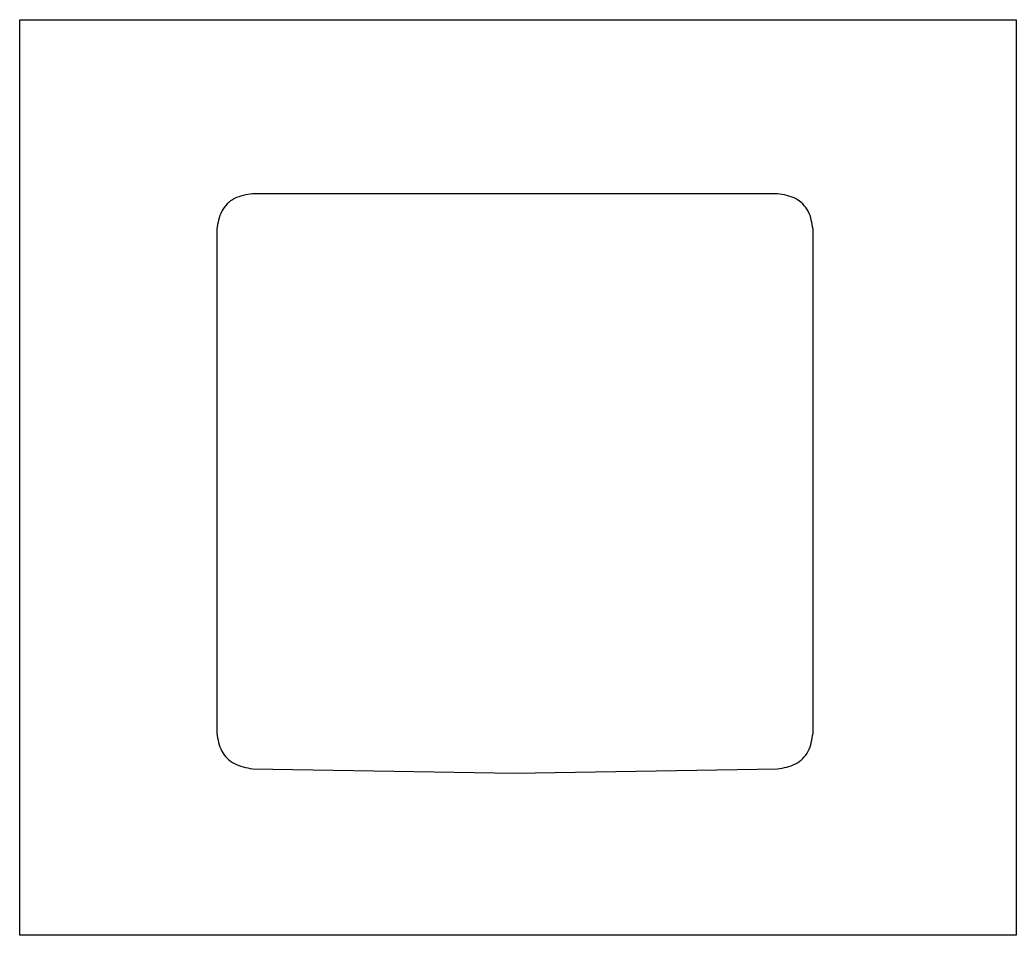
# Model space of a CAD drawing. Extents: x 7 to 134, y 5 to 121.
import ezdxf

# ---------------------------------------------------------------- set-up
doc = ezdxf.new("R2010")
doc.units = 0
doc.layers.add('Layer_1', color=7, linetype='CONTINUOUS')

msp = doc.modelspace()

# ---------------------------------------------------------------- linework, layer by layer
at = {"layer": 'Layer_1', "color": 7}
for points in [[(7.141111, 121.341109), (133.641107, 121.341109), (133.641107, 5.141112), (7.141111, 5.141112), (7.141111, 121.341109)], [(103.337431, 99.273052), (36.662431, 99.273052)], [(32.146875, 94.757497), (32.146875, 30.762222)], [(107.852986, 30.762222), (107.852986, 94.757497)], [(36.662431, 26.246667), (69.999931, 25.682222), (103.337431, 26.246667)]]:
    msp.add_lwpolyline(points, dxfattribs=at)
for points, knots in [([(36.662431, 99.273052), (35.86994, 99.149827), (34.310214, 98.907303), (32.512624, 97.109714), (32.2701, 95.549988), (32.146875, 94.757497)], [0, 0, 0, 0, 2.363874, 4.652413, 7.016287, 7.016287, 7.016287, 7.016287]), ([(107.852986, 94.757497), (107.729761, 95.549988), (107.487237, 97.109714), (105.689647, 98.907303), (104.129922, 99.149827), (103.337431, 99.273052)], [0, 0, 0, 0, 2.363874, 4.652413, 7.016287, 7.016287, 7.016287, 7.016287]), ([(32.146875, 30.762222), (32.270051, 29.977022), (32.512851, 28.429261), (34.330787, 26.685005), (35.873069, 26.395063), (36.662431, 26.246667)], [0, 0, 0, 0, 2.335837, 4.604331, 6.982617, 6.982617, 6.982617, 6.982617]), ([(103.337431, 26.246667), (104.129061, 26.377947), (105.683334, 26.6357), (107.487358, 28.416223), (107.72984, 29.972073), (107.852986, 30.762222)], [0, 0, 0, 0, 2.368685, 4.650636, 7.005446, 7.005446, 7.005446, 7.005446])]:
    msp.add_open_spline(points, degree=3, knots=knots, dxfattribs=at)

doc.saveas('drawing.dxf')
